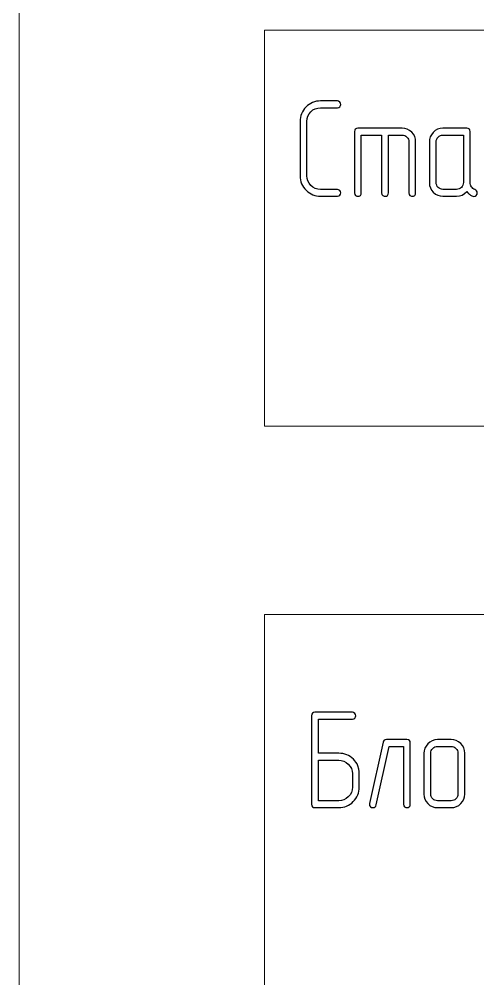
# Model space of a CAD drawing. Header units: millimetres. Extents: x -200 to 200, y -144 to 143.
# Drawn here: x -109.3 to -81.5, y 4.4 to 62.7 of the extents above; entities that cross this region are included whole.
import ezdxf

# ---------------------------------------------------------------- set-up
doc = ezdxf.new("R2010")
doc.units = ezdxf.units.MM
doc.header["$MEASUREMENT"] = 0
doc.layers.add('BLACK', color=7, linetype='Continuous')

msp = doc.modelspace()

# ---------------------------------------------------------------- linework, layer by layer
at = {"layer": 'BLACK', "color": 250, "lineweight": 20}
for points in [[(-94.4186, 38.0066), (-49.2316, 38.0066), (-49.2316, 62.0628), (-94.4186, 62.0628), (-94.4186, 38.0066)], [(-94.4186, -0.0133), (-49.2316, -0.0133), (-49.2316, 26.5643), (-94.4186, 26.5643), (-94.4186, -0.0133)]]:
    msp.add_lwpolyline(points, close=True, dxfattribs=at)
msp.add_open_spline([(-39.771, 92.8986), (-39.771, 92.8986), (-109.3226, 92.8986), (-109.3226, 92.8986), (-109.3226, 92.8986), (-109.3226, -92.0979), (-109.3226, -92.0979), (-109.3226, -92.0979), (-40.0365, -92.0979), (-40.0365, -92.0979)], degree=3, knots=[0, 0, 0, 0, 0.3333333, 0.3333333, 0.3333333, 0.6666667, 0.6666667, 0.6666667, 1, 1, 1, 1], dxfattribs=at)
at = {"layer": 'BLACK', "color": 250}
for points, knots in [([(-89.9921, 51.9746), (-89.9921, 51.9746), (-91.0208, 51.9746), (-91.0208, 51.9746), (-91.3426, 51.9746), (-91.6304, 52.096), (-91.8844, 52.3373), (-92.137, 52.5786), (-92.264, 52.8707), (-92.264, 53.215), (-92.264, 53.215), (-92.264, 56.5255), (-92.264, 56.5255), (-92.264, 56.8557), (-92.1441, 57.1449), (-91.9042, 57.3933), (-91.6643, 57.6416), (-91.3708, 57.7658), (-91.0208, 57.7658), (-91.0208, 57.7658), (-89.9921, 57.7658), (-89.9921, 57.7658), (-89.9413, 57.7658), (-89.8948, 57.7432), (-89.851, 57.6995), (-89.8073, 57.6558), (-89.7847, 57.6078), (-89.7847, 57.5584), (-89.7847, 57.509), (-89.803, 57.461), (-89.8383, 57.4173), (-89.875, 57.3735), (-89.9258, 57.351), (-89.9907, 57.351), (-89.9907, 57.351), (-91.0194, 57.351), (-91.0194, 57.351), (-91.248, 57.351), (-91.4428, 57.2719), (-91.605, 57.1139), (-91.7673, 56.9544), (-91.8492, 56.7583), (-91.8492, 56.524), (-91.8492, 56.524), (-91.8492, 53.2164), (-91.8492, 53.2164), (-91.8492, 52.9906), (-91.7673, 52.7959), (-91.605, 52.6336), (-91.4428, 52.4713), (-91.248, 52.3895), (-91.0194, 52.3895), (-91.0194, 52.3895), (-89.9907, 52.3895), (-89.9907, 52.3895), (-89.9413, 52.3895), (-89.8948, 52.3669), (-89.851, 52.3231), (-89.8073, 52.2794), (-89.7847, 52.2314), (-89.7847, 52.182), (-89.7847, 52.1326), (-89.803, 52.0847), (-89.8383, 52.0409), (-89.875, 51.9972), (-89.9258, 51.9746), (-89.9921, 51.9746)], [0, 0, 0, 0, 0.0454545, 0.0454545, 0.0454545, 0.0909091, 0.0909091, 0.0909091, 0.1363636, 0.1363636, 0.1363636, 0.1818182, 0.1818182, 0.1818182, 0.2272727, 0.2272727, 0.2272727, 0.2727273, 0.2727273, 0.2727273, 0.3181818, 0.3181818, 0.3181818, 0.3636364, 0.3636364, 0.3636364, 0.4090909, 0.4090909, 0.4090909, 0.4545455, 0.4545455, 0.4545455, 0.5, 0.5, 0.5, 0.5454545, 0.5454545, 0.5454545, 0.5909091, 0.5909091, 0.5909091, 0.6363636, 0.6363636, 0.6363636, 0.6818182, 0.6818182, 0.6818182, 0.7272727, 0.7272727, 0.7272727, 0.7727273, 0.7727273, 0.7727273, 0.8181818, 0.8181818, 0.8181818, 0.8636364, 0.8636364, 0.8636364, 0.9090909, 0.9090909, 0.9090909, 0.9545455, 0.9545455, 0.9545455, 1, 1, 1, 1]), ([(-87.3053, 55.6915), (-87.3053, 55.6915), (-88.5415, 55.6915), (-88.5415, 55.6915), (-88.5415, 55.6915), (-88.5415, 52.1806), (-88.5415, 52.1806), (-88.5415, 52.1157), (-88.5612, 52.0621), (-88.5993, 52.024), (-88.6388, 51.9915), (-88.6882, 51.9746), (-88.7489, 51.9746), (-88.7743, 51.9746), (-88.8223, 51.9915), (-88.8942, 52.024), (-88.9352, 52.0579), (-88.9563, 52.1101), (-88.9563, 52.1806), (-88.9563, 52.1806), (-88.9563, 55.9003), (-88.9563, 55.9003), (-88.9563, 56.0372), (-88.8872, 56.1063), (-88.7503, 56.1063), (-88.7503, 56.1063), (-86.065, 56.1063), (-86.065, 56.1063), (-85.8364, 56.1063), (-85.6416, 56.0273), (-85.4808, 55.8693), (-85.3199, 55.7098), (-85.2395, 55.5137), (-85.2395, 55.2794), (-85.2395, 55.2794), (-85.2395, 52.1806), (-85.2395, 52.1806), (-85.2395, 52.1157), (-85.2592, 52.0621), (-85.2973, 52.024), (-85.3368, 51.9915), (-85.3862, 51.9746), (-85.4469, 51.9746), (-85.4723, 51.9746), (-85.5203, 51.9915), (-85.5922, 52.024), (-85.6332, 52.0579), (-85.6543, 52.1101), (-85.6543, 52.1806), (-85.6543, 52.1806), (-85.6543, 55.278), (-85.6543, 55.278), (-85.6543, 55.3937), (-85.6938, 55.4925), (-85.7743, 55.5715), (-85.8533, 55.652), (-85.9507, 55.6915), (-86.0664, 55.6915), (-86.0664, 55.6915), (-86.8905, 55.6915), (-86.8905, 55.6915), (-86.8905, 55.6915), (-86.8905, 52.1806), (-86.8905, 52.1806), (-86.8905, 52.1157), (-86.9102, 52.0621), (-86.9483, 52.024), (-86.9878, 51.9915), (-87.0372, 51.9746), (-87.0979, 51.9746), (-87.1233, 51.9746), (-87.1713, 51.9915), (-87.2432, 52.024), (-87.2842, 52.0579), (-87.3053, 52.1101), (-87.3053, 52.1806), (-87.3053, 52.1806), (-87.3053, 55.6915), (-87.3053, 55.6915)], [0, 0, 0, 0, 0.0384615, 0.0384615, 0.0384615, 0.0769231, 0.0769231, 0.0769231, 0.1153846, 0.1153846, 0.1153846, 0.1538462, 0.1538462, 0.1538462, 0.1923077, 0.1923077, 0.1923077, 0.2307692, 0.2307692, 0.2307692, 0.2692308, 0.2692308, 0.2692308, 0.3076923, 0.3076923, 0.3076923, 0.3461538, 0.3461538, 0.3461538, 0.3846154, 0.3846154, 0.3846154, 0.4230769, 0.4230769, 0.4230769, 0.4615385, 0.4615385, 0.4615385, 0.5, 0.5, 0.5, 0.5384615, 0.5384615, 0.5384615, 0.5769231, 0.5769231, 0.5769231, 0.6153846, 0.6153846, 0.6153846, 0.6538462, 0.6538462, 0.6538462, 0.6923077, 0.6923077, 0.6923077, 0.7307692, 0.7307692, 0.7307692, 0.7692308, 0.7692308, 0.7692308, 0.8076923, 0.8076923, 0.8076923, 0.8461538, 0.8461538, 0.8461538, 0.8846154, 0.8846154, 0.8846154, 0.9230769, 0.9230769, 0.9230769, 0.9615385, 0.9615385, 0.9615385, 1, 1, 1, 1]), ([(-81.6468, 52.3754), (-81.548, 52.3415), (-81.4972, 52.2766), (-81.4972, 52.1806), (-81.4972, 52.1199), (-81.517, 52.0691), (-81.5565, 52.0282), (-81.5889, 51.9873), (-81.6355, 51.9661), (-81.6962, 51.9661), (-81.6962, 51.9661), (-81.771, 51.9746), (-81.771, 51.9746), (-81.8316, 51.9915), (-81.898, 52.0296), (-81.9699, 52.0917), (-81.9939, 52.1058), (-82.0489, 52.1595), (-82.135, 52.254), (-82.2973, 52.0677), (-82.5047, 51.9746), (-82.7545, 51.9746), (-82.7545, 51.9746), (-83.5814, 51.9746), (-83.5814, 51.9746), (-83.8128, 51.9746), (-84.009, 52.055), (-84.1684, 52.2145), (-84.3279, 52.3739), (-84.4083, 52.5701), (-84.4083, 52.8015), (-84.4083, 52.8015), (-84.4083, 55.2794), (-84.4083, 55.2794), (-84.4083, 55.4869), (-84.3293, 55.676), (-84.1727, 55.8481), (-84.016, 56.0203), (-83.8185, 56.1063), (-83.5814, 56.1063), (-83.5814, 56.1063), (-82.135, 56.1063), (-82.135, 56.1063), (-81.9967, 56.1063), (-81.9276, 56.0372), (-81.9276, 55.9003), (-81.9276, 55.9003), (-81.9276, 52.8043), (-81.9276, 52.8043), (-81.9276, 52.7211), (-81.9022, 52.635), (-81.8528, 52.5447), (-81.8119, 52.4812), (-81.7427, 52.4247), (-81.6468, 52.3754)], [0, 0, 0, 0, 0.0555556, 0.0555556, 0.0555556, 0.1111111, 0.1111111, 0.1111111, 0.1666667, 0.1666667, 0.1666667, 0.2222222, 0.2222222, 0.2222222, 0.2777778, 0.2777778, 0.2777778, 0.3333333, 0.3333333, 0.3333333, 0.3888889, 0.3888889, 0.3888889, 0.4444444, 0.4444444, 0.4444444, 0.5, 0.5, 0.5, 0.5555556, 0.5555556, 0.5555556, 0.6111111, 0.6111111, 0.6111111, 0.6666667, 0.6666667, 0.6666667, 0.7222222, 0.7222222, 0.7222222, 0.7777778, 0.7777778, 0.7777778, 0.8333333, 0.8333333, 0.8333333, 0.8888889, 0.8888889, 0.8888889, 0.9444444, 0.9444444, 0.9444444, 1, 1, 1, 1]), ([(-82.3425, 52.8029), (-82.3425, 52.8029), (-82.3425, 55.6915), (-82.3425, 55.6915), (-82.3425, 55.6915), (-83.58, 55.6915), (-83.58, 55.6915), (-83.6957, 55.6915), (-83.7945, 55.652), (-83.8735, 55.5715), (-83.954, 55.4925), (-83.9935, 55.3937), (-83.9935, 55.2794), (-83.9935, 55.2794), (-83.9935, 52.8029), (-83.9935, 52.8029), (-83.9935, 52.6872), (-83.954, 52.5884), (-83.8735, 52.5094), (-83.7945, 52.429), (-83.6957, 52.3895), (-83.58, 52.3895), (-83.58, 52.3895), (-82.7545, 52.3895), (-82.7545, 52.3895), (-82.6402, 52.3895), (-82.5414, 52.429), (-82.4624, 52.5094), (-82.382, 52.5884), (-82.3425, 52.6872), (-82.3425, 52.8029)], [0, 0, 0, 0, 0.1, 0.1, 0.1, 0.2, 0.2, 0.2, 0.3, 0.3, 0.3, 0.4, 0.4, 0.4, 0.5, 0.5, 0.5, 0.6, 0.6, 0.6, 0.7, 0.7, 0.7, 0.8, 0.8, 0.8, 0.9, 0.9, 0.9, 1, 1, 1, 1]), ([(-91.1487, 18.1234), (-91.1487, 18.1234), (-89.9055, 18.1234), (-89.9055, 18.1234), (-89.5668, 18.1234), (-89.2719, 18.0034), (-89.0236, 17.7635), (-88.9022, 17.6478), (-88.8119, 17.5152), (-88.7512, 17.367), (-88.7512, 17.367), (-88.6891, 17.1483), (-88.6891, 17.1483), (-88.6891, 17.1483), (-88.668, 17.0157), (-88.668, 17.0157), (-88.668, 17.0157), (-88.668, 16.8873), (-88.668, 16.8873), (-88.668, 16.8873), (-88.668, 16.0618), (-88.668, 16.0618), (-88.668, 15.7217), (-88.7893, 15.431), (-89.032, 15.1869), (-89.2733, 14.9428), (-89.5668, 14.8214), (-89.9111, 14.8214), (-89.9111, 14.8214), (-91.3575, 14.8214), (-91.3575, 14.8214), (-91.4944, 14.8214), (-91.5635, 14.8905), (-91.5635, 15.0288), (-91.5635, 15.0288), (-91.5635, 20.4051), (-91.5635, 20.4051), (-91.5635, 20.5434), (-91.4944, 20.6126), (-91.3561, 20.6126), (-91.3561, 20.6126), (-89.0828, 20.6126), (-89.0828, 20.6126), (-89.0334, 20.6126), (-88.9869, 20.59), (-88.9431, 20.5462), (-88.898, 20.5025), (-88.8768, 20.4545), (-88.8768, 20.4051), (-88.8768, 20.3557), (-88.8937, 20.3078), (-88.9304, 20.264), (-88.9657, 20.2203), (-89.0165, 20.1977), (-89.0828, 20.1977), (-89.0828, 20.1977), (-91.1487, 20.1977), (-91.1487, 20.1977), (-91.1487, 20.1977), (-91.1487, 18.1234), (-91.1487, 18.1234)], [0, 0, 0, 0, 0.05, 0.05, 0.05, 0.1, 0.1, 0.1, 0.15, 0.15, 0.15, 0.2, 0.2, 0.2, 0.25, 0.25, 0.25, 0.3, 0.3, 0.3, 0.35, 0.35, 0.35, 0.4, 0.4, 0.4, 0.45, 0.45, 0.45, 0.5, 0.5, 0.5, 0.55, 0.55, 0.55, 0.6, 0.6, 0.6, 0.65, 0.65, 0.65, 0.7, 0.7, 0.7, 0.75, 0.75, 0.75, 0.8, 0.8, 0.8, 0.85, 0.85, 0.85, 0.9, 0.9, 0.9, 0.95, 0.95, 0.95, 1, 1, 1, 1]), ([(-85.5677, 15.0274), (-85.5677, 14.9625), (-85.5875, 14.9089), (-85.6256, 14.8708), (-85.6651, 14.8383), (-85.7145, 14.8214), (-85.7752, 14.8214), (-85.8006, 14.8214), (-85.8485, 14.8383), (-85.9205, 14.8708), (-85.9614, 14.9047), (-85.9826, 14.9569), (-85.9826, 15.0274), (-85.9826, 15.0274), (-85.9826, 18.5382), (-85.9826, 18.5382), (-85.9826, 18.5382), (-86.8504, 18.5382), (-86.8504, 18.5382), (-86.8504, 18.5382), (-87.6406, 14.9823), (-87.6406, 14.9823), (-87.666, 14.875), (-87.7295, 14.8214), (-87.8354, 14.8214), (-87.8932, 14.8214), (-87.9426, 14.8397), (-87.9863, 14.8778), (-88.0287, 14.9145), (-88.0498, 14.9639), (-88.0498, 15.0232), (-88.0498, 15.0232), (-88.0456, 15.074), (-88.0456, 15.074), (-88.0456, 15.074), (-87.2187, 18.7922), (-87.2187, 18.7922), (-87.1933, 18.8995), (-87.1256, 18.9531), (-87.0155, 18.9531), (-87.0155, 18.9531), (-85.7752, 18.9531), (-85.7752, 18.9531), (-85.6369, 18.9531), (-85.5677, 18.884), (-85.5677, 18.7471), (-85.5677, 18.7471), (-85.5677, 15.0274), (-85.5677, 15.0274)], [0, 0, 0, 0, 0.0625, 0.0625, 0.0625, 0.125, 0.125, 0.125, 0.1875, 0.1875, 0.1875, 0.25, 0.25, 0.25, 0.3125, 0.3125, 0.3125, 0.375, 0.375, 0.375, 0.4375, 0.4375, 0.4375, 0.5, 0.5, 0.5, 0.5625, 0.5625, 0.5625, 0.625, 0.625, 0.625, 0.6875, 0.6875, 0.6875, 0.75, 0.75, 0.75, 0.8125, 0.8125, 0.8125, 0.875, 0.875, 0.875, 0.9375, 0.9375, 0.9375, 1, 1, 1, 1]), ([(-82.2601, 15.6483), (-82.2601, 15.4169), (-82.3406, 15.2207), (-82.5, 15.0613), (-82.6595, 14.9018), (-82.8556, 14.8214), (-83.087, 14.8214), (-83.087, 14.8214), (-83.9139, 14.8214), (-83.9139, 14.8214), (-84.1454, 14.8214), (-84.3415, 14.9018), (-84.5009, 15.0613), (-84.6604, 15.2207), (-84.7408, 15.4169), (-84.7408, 15.6483), (-84.7408, 15.6483), (-84.7408, 18.1262), (-84.7408, 18.1262), (-84.7408, 18.3336), (-84.6618, 18.5227), (-84.5052, 18.6949), (-84.3486, 18.867), (-84.151, 18.9531), (-83.9139, 18.9531), (-83.9139, 18.9531), (-83.087, 18.9531), (-83.087, 18.9531), (-82.8584, 18.9531), (-82.6637, 18.8741), (-82.5014, 18.716), (-82.3406, 18.5566), (-82.2601, 18.3604), (-82.2601, 18.1262), (-82.2601, 18.1262), (-82.2601, 15.6483), (-82.2601, 15.6483)], [0, 0, 0, 0, 0.0833333, 0.0833333, 0.0833333, 0.1666667, 0.1666667, 0.1666667, 0.25, 0.25, 0.25, 0.3333333, 0.3333333, 0.3333333, 0.4166667, 0.4166667, 0.4166667, 0.5, 0.5, 0.5, 0.5833333, 0.5833333, 0.5833333, 0.6666667, 0.6666667, 0.6666667, 0.75, 0.75, 0.75, 0.8333333, 0.8333333, 0.8333333, 0.9166667, 0.9166667, 0.9166667, 1, 1, 1, 1]), ([(-82.675, 15.6497), (-82.675, 15.6497), (-82.675, 18.1262), (-82.675, 18.1262), (-82.675, 18.2405), (-82.7145, 18.3393), (-82.7949, 18.4183), (-82.874, 18.4987), (-82.9727, 18.5382), (-83.087, 18.5382), (-83.087, 18.5382), (-83.9125, 18.5382), (-83.9125, 18.5382), (-84.0282, 18.5382), (-84.127, 18.4987), (-84.206, 18.4183), (-84.2865, 18.3393), (-84.326, 18.2405), (-84.326, 18.1262), (-84.326, 18.1262), (-84.326, 15.6497), (-84.326, 15.6497), (-84.326, 15.534), (-84.2865, 15.4352), (-84.206, 15.3562), (-84.127, 15.2758), (-84.0282, 15.2363), (-83.9125, 15.2363), (-83.9125, 15.2363), (-83.087, 15.2363), (-83.087, 15.2363), (-82.9727, 15.2363), (-82.874, 15.2758), (-82.7949, 15.3562), (-82.7145, 15.4352), (-82.675, 15.534), (-82.675, 15.6497)], [0, 0, 0, 0, 0.0833333, 0.0833333, 0.0833333, 0.1666667, 0.1666667, 0.1666667, 0.25, 0.25, 0.25, 0.3333333, 0.3333333, 0.3333333, 0.4166667, 0.4166667, 0.4166667, 0.5, 0.5, 0.5, 0.5833333, 0.5833333, 0.5833333, 0.6666667, 0.6666667, 0.6666667, 0.75, 0.75, 0.75, 0.8333333, 0.8333333, 0.8333333, 0.9166667, 0.9166667, 0.9166667, 1, 1, 1, 1]), ([(-91.1487, 15.2363), (-91.1487, 15.2363), (-89.9111, 15.2363), (-89.9111, 15.2363), (-89.6896, 15.2363), (-89.4949, 15.3153), (-89.3298, 15.4719), (-89.1647, 15.6285), (-89.0828, 15.8247), (-89.0828, 16.0618), (-89.0828, 16.0618), (-89.0828, 16.8873), (-89.0828, 16.8873), (-89.0828, 17.1017), (-89.1675, 17.2922), (-89.3354, 17.4587), (-89.5033, 17.6253), (-89.6952, 17.7085), (-89.914, 17.7085), (-89.914, 17.7085), (-91.1487, 17.7085), (-91.1487, 17.7085), (-91.1487, 17.7085), (-91.1487, 15.2363), (-91.1487, 15.2363)], [0, 0, 0, 0, 0.125, 0.125, 0.125, 0.25, 0.25, 0.25, 0.375, 0.375, 0.375, 0.5, 0.5, 0.5, 0.625, 0.625, 0.625, 0.75, 0.75, 0.75, 0.875, 0.875, 0.875, 1, 1, 1, 1])]:
    msp.add_open_spline(points, degree=3, knots=knots, dxfattribs=at)

doc.saveas('drawing.dxf')
